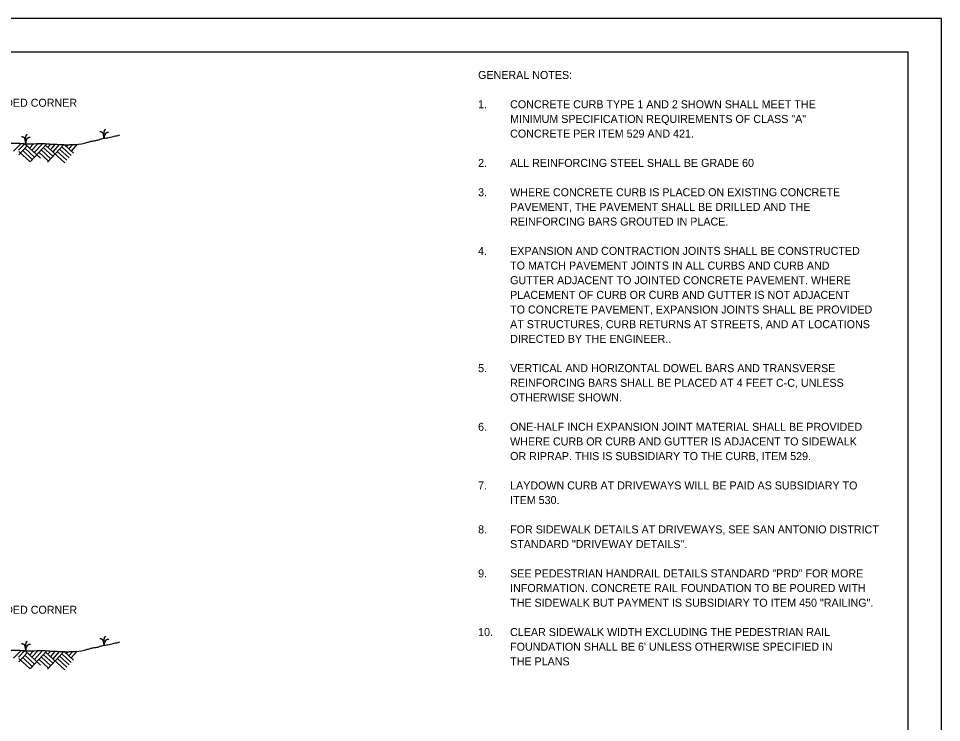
# Model space of a CAD drawing. Extents: x 66729 to 70194, y 12040660 to 12041767.
# Drawn here: x 67737 to 68429, y 12041232 to 12041760 of the extents above; entities that cross this region are included whole.
import ezdxf

# ---------------------------------------------------------------- set-up
doc = ezdxf.new("R2010")
doc.units = 0
for name, color, linetype in [('Level 1', 7, 'Continuous'), ('Level 2', 7, 'Continuous'), ('Level 63', 7, 'Continuous')]:
    doc.layers.add(name, color=color, linetype=linetype)

msp = doc.modelspace()

# ---------------------------------------------------------------- linework, layer by layer
at = {"layer": 'Level 1'}
for p, q in [((68429.21, 12041760.32), (66729.21, 12041760.32)), ((68429.21, 12040660.32), (68429.21, 12041760.32)), ((66829.21, 12041735.32), (68404.21, 12041735.32)), ((66829.21, 12041735.32), (68404.21, 12041735.32)), ((68404.21, 12040685.32), (68404.21, 12041735.32))]:
    msp.add_line(p, q, dxfattribs=at)
for points in [[(67666.27, 12041660.35), (67666.54, 12041660.35), (67667.09, 12041659.81), (67668.43, 12041659.53), (67669.25, 12041659.26), (67671.41, 12041659.26), (67672.22, 12041659.01), (67678.16, 12041659.01), (67679.22, 12041659.26), (67682.75, 12041659.26), (67683.3, 12041659.53), (67684.36, 12041659.53), (67685.18, 12041659.81), (67687.34, 12041660.35), (67688.41, 12041660.35), (67689.5, 12041660.62), (67690.84, 12041661.17), (67692.21, 12041661.17), (67693.82, 12041661.69), (67695.16, 12041661.96), (67700.03, 12041663.06), (67701.67, 12041663.33), (67702.73, 12041663.6), (67704.35, 12041664.12), (67705.44, 12041664.12), (67706.53, 12041664.4), (67708.42, 12041664.94), (67711.12, 12041665.49), (67713.8, 12041665.76), (67717.06, 12041666.01), (67722.47, 12041666.56), (67725.15, 12041666.56), (67727.86, 12041666.56), (67739.75, 12041666.56), (67742.72, 12041666.28), (67759.21, 12041666.28), (67761.62, 12041666.01), (67764.32, 12041666.01), (67767.3, 12041665.76), (67770.01, 12041665.76), (67773.23, 12041665.49), (67776.49, 12041665.76), (67779.74, 12041665.76), (67788.92, 12041667.38), (67791.6, 12041668.2), (67794.58, 12041668.72), (67797.29, 12041669.26), (67799.72, 12041670.08), (67802.15, 12041670.6), (67806.2, 12041671.15), (67808.09, 12041671.7), (67809.97, 12041672.24), (67811.86, 12041672.52), (67813.15, 12041673.04)], [(67666.29, 12041279.94), (67666.56, 12041279.94), (67667.11, 12041279.4), (67668.45, 12041279.12), (67669.27, 12041278.85), (67671.43, 12041278.85), (67672.25, 12041278.6), (67678.18, 12041278.6), (67679.25, 12041278.85), (67682.77, 12041278.85), (67683.32, 12041279.12), (67684.39, 12041279.12), (67685.2, 12041279.4), (67687.36, 12041279.94), (67688.43, 12041279.94), (67689.52, 12041280.21), (67690.86, 12041280.76), (67692.23, 12041280.76), (67693.84, 12041281.28), (67695.18, 12041281.55), (67700.05, 12041282.65), (67701.69, 12041282.92), (67702.76, 12041283.19), (67704.37, 12041283.71), (67705.46, 12041283.71), (67706.55, 12041283.99), (67708.44, 12041284.53), (67711.15, 12041285.08), (67713.83, 12041285.35), (67717.08, 12041285.6), (67722.49, 12041286.15), (67725.17, 12041286.15), (67727.88, 12041286.15), (67739.77, 12041286.15), (67742.75, 12041285.87), (67759.23, 12041285.87), (67761.64, 12041285.6), (67764.34, 12041285.6), (67767.32, 12041285.35), (67770.03, 12041285.35), (67773.26, 12041285.08), (67776.51, 12041285.35), (67779.76, 12041285.35), (67788.94, 12041286.97), (67791.63, 12041287.79), (67794.6, 12041288.31), (67797.31, 12041288.85), (67799.74, 12041289.67), (67802.18, 12041290.19), (67806.22, 12041290.74), (67808.11, 12041291.29), (67810, 12041291.83), (67811.88, 12041292.1), (67813.17, 12041292.63)]]:
    msp.add_spline(points, degree=3, dxfattribs=at)
at = {"layer": 'Level 2'}
for p, q in [((67739.1, 12041666.56), (67733.55, 12041660.8)), ((67741.84, 12041666.36), (67737.29, 12041661.45)), ((67743.58, 12041664.66), (67737.44, 12041657.99)), ((67741.91, 12041666.36), (67753.6, 12041655.57)), ((67748.34, 12041666.22), (67745.45, 12041663.08)), ((67758.43, 12041666.32), (67746.21, 12041653.09)), ((67751.79, 12041666.3), (67747.24, 12041661.4)), ((67755.11, 12041666.36), (67749.06, 12041659.78)), ((67755.79, 12041663.52), (67763, 12041656.88)), ((67757.51, 12041665.22), (67771.84, 12041652.03)), ((67771.25, 12041665.83), (67758.97, 12041652.53)), ((67761.46, 12041666.02), (67759.26, 12041663.64)), ((67764.72, 12041665.99), (67761.07, 12041661.97)), ((67767.78, 12041665.66), (67762.83, 12041660.34)), ((67769.62, 12041664.04), (67776.79, 12041657.45)), ((67771.34, 12041665.83), (67778.48, 12041659.23)), ((67774.32, 12041665.55), (67773.09, 12041664.2)), ((67777.86, 12041665.76), (67774.9, 12041662.53)), ((67781.19, 12041665.9), (67776.67, 12041660.86)), ((67737.33, 12041660.57), (67745.88, 12041652.73)), ((67740.34, 12041661.17), (67747.53, 12041654.52)), ((67741.99, 12041662.95), (67749.18, 12041656.32)), ((67752.48, 12041659.94), (67759.7, 12041653.3)), ((67754.15, 12041661.74), (67761.35, 12041655.09)), ((67766.3, 12041660.46), (67773.49, 12041653.86)), ((67767.97, 12041662.25), (67775.14, 12041655.65)), ((67739.12, 12041286.15), (67733.57, 12041280.39)), ((67741.86, 12041285.95), (67737.31, 12041281.04)), ((67743.61, 12041284.25), (67737.47, 12041277.58)), ((67741.93, 12041285.95), (67753.63, 12041275.16)), ((67748.37, 12041285.81), (67745.48, 12041282.67)), ((67758.46, 12041285.91), (67746.23, 12041272.68)), ((67751.81, 12041285.89), (67747.26, 12041280.99)), ((67755.13, 12041285.95), (67749.08, 12041279.37)), ((67755.82, 12041283.11), (67763.02, 12041276.47)), ((67757.53, 12041284.81), (67771.86, 12041271.62)), ((67771.27, 12041285.42), (67758.99, 12041272.12)), ((67761.48, 12041285.61), (67759.28, 12041283.23)), ((67764.75, 12041285.58), (67761.09, 12041281.56)), ((67767.8, 12041285.25), (67762.86, 12041279.93)), ((67769.64, 12041283.63), (67776.81, 12041277.04)), ((67771.36, 12041285.42), (67778.5, 12041278.82)), ((67774.34, 12041285.14), (67773.11, 12041283.79)), ((67777.89, 12041285.35), (67774.92, 12041282.12)), ((67781.21, 12041285.49), (67776.69, 12041280.45)), ((67737.35, 12041280.16), (67745.9, 12041272.32)), ((67740.36, 12041280.76), (67747.55, 12041274.11)), ((67742.01, 12041282.54), (67749.2, 12041275.91)), ((67752.5, 12041279.53), (67759.73, 12041272.89)), ((67754.17, 12041281.33), (67761.38, 12041274.68)), ((67766.32, 12041280.05), (67773.51, 12041273.45)), ((67767.99, 12041281.84), (67775.16, 12041275.24))]:
    msp.add_line(p, q, dxfattribs=at)
at = {"layer": 'Level 63'}
for points in [[(67801.36, 12041670.62), (67801.36, 12041675.2), (67801.88, 12041676.56), (67802.51, 12041677.29)], [(67742.62, 12041666.84), (67742.21, 12041669.45), (67741.79, 12041670.8), (67739.92, 12041671.53), (67739.5, 12041671.53)], [(67742.62, 12041666.84), (67742.62, 12041671.42), (67743.14, 12041672.78), (67743.77, 12041673.51)], [(67742.62, 12041666.84), (67743.66, 12041670.17), (67744.71, 12041671.11), (67746.06, 12041671.22), (67746.06, 12041671.22)], [(67801.36, 12041670.62), (67800.94, 12041673.22), (67800.53, 12041674.58), (67798.65, 12041675.31), (67798.24, 12041675.31)], [(67801.36, 12041670.62), (67802.4, 12041673.95), (67803.44, 12041674.89), (67804.8, 12041675), (67804.8, 12041675)], [(67801.38, 12041290.21), (67801.38, 12041294.79), (67801.9, 12041296.15), (67802.53, 12041296.88)], [(67742.65, 12041286.43), (67742.23, 12041289.04), (67741.81, 12041290.39), (67739.94, 12041291.12), (67739.52, 12041291.12)], [(67742.65, 12041286.43), (67742.65, 12041291.01), (67743.17, 12041292.37), (67743.79, 12041293.1)], [(67742.65, 12041286.43), (67743.69, 12041289.76), (67744.73, 12041290.7), (67746.08, 12041290.81), (67746.08, 12041290.81)], [(67801.38, 12041290.21), (67800.97, 12041292.81), (67800.55, 12041294.17), (67798.68, 12041294.9), (67798.26, 12041294.9)], [(67801.38, 12041290.21), (67802.42, 12041293.54), (67803.47, 12041294.48), (67804.82, 12041294.59), (67804.82, 12041294.59)]]:
    msp.add_open_spline(points, degree=2, dxfattribs=at)

# ---------------------------------------------------------------- texts
at = {"layer": 'Level 1'}
for s, p in [('GENERAL NOTES:', (68081.78, 12041714.92)), ('3/4" ROUNDED CORNER', (67687.32, 12041694.06)), ('1.', (68081.78, 12041692.92)), ('CONCRETE CURB TYPE 1 AND 2 SHOWN SHALL MEET THE', (68105.78, 12041692.92)), ('MINIMUM SPECIFICATION REQUIREMENTS OF CLASS "A"', (68105.78, 12041681.92)), ('CONCRETE PER ITEM 529 AND 421.', (68105.78, 12041670.92)), ('2.', (68081.78, 12041648.92)), ('ALL REINFORCING STEEL SHALL BE GRADE 60', (68105.78, 12041648.92)), ('3.', (68081.78, 12041626.92)), ('WHERE CONCRETE CURB IS PLACED ON EXISTING CONCRETE', (68105.78, 12041626.92)), ('PAVEMENT, THE PAVEMENT SHALL BE DRILLED AND THE', (68105.78, 12041615.92)), ('REINFORCING BARS GROUTED IN PLACE.', (68105.78, 12041604.92)), ('4.', (68081.78, 12041582.92)), ('EXPANSION AND CONTRACTION JOINTS SHALL BE CONSTRUCTED', (68105.78, 12041582.92)), ('TO MATCH PAVEMENT JOINTS IN ALL CURBS AND CURB AND', (68105.78, 12041571.92)), ('GUTTER ADJACENT TO JOINTED CONCRETE PAVEMENT. WHERE', (68105.78, 12041560.92)), ('PLACEMENT OF CURB OR CURB AND GUTTER IS NOT ADJACENT', (68105.78, 12041549.92)), ('TO CONCRETE PAVEMENT, EXPANSION JOINTS SHALL BE PROVIDED', (68105.78, 12041538.92)), ('AT STRUCTURES, CURB RETURNS AT STREETS, AND AT LOCATIONS', (68105.78, 12041527.92)), ('DIRECTED BY THE ENGINEER..', (68105.78, 12041516.92)), ('5.', (68081.78, 12041494.92)), ('VERTICAL AND HORIZONTAL DOWEL BARS AND TRANSVERSE', (68105.78, 12041494.92)), ('REINFORCING BARS SHALL BE PLACED AT 4 FEET C-C, UNLESS', (68105.78, 12041483.92)), ('OTHERWISE SHOWN.', (68105.78, 12041472.92)), ('6.', (68081.78, 12041450.92)), ('ONE-HALF INCH EXPANSION JOINT MATERIAL SHALL BE PROVIDED', (68105.78, 12041450.92)), ('WHERE CURB OR CURB AND GUTTER IS ADJACENT TO SIDEWALK', (68105.78, 12041439.92)), ('OR RIPRAP. THIS IS SUBSIDIARY TO THE CURB, ITEM 529.', (68105.78, 12041428.92)), ('7.', (68081.78, 12041406.92)), ('LAYDOWN CURB AT DRIVEWAYS WILL BE PAID AS SUBSIDIARY TO', (68105.78, 12041406.92)), ('ITEM 530.', (68105.78, 12041395.92)), ('8.', (68081.78, 12041373.92)), ('FOR SIDEWALK DETAILS AT DRIVEWAYS, SEE SAN ANTONIO DISTRICT', (68105.78, 12041373.92)), ('STANDARD "DRIVEWAY DETAILS".', (68105.78, 12041362.92)), ('9.', (68081.78, 12041340.92)), ('SEE PEDESTRIAN HANDRAIL DETAILS STANDARD "PRD" FOR MORE', (68105.78, 12041340.92)), ('INFORMATION. CONCRETE RAIL FOUNDATION TO BE POURED WITH', (68105.78, 12041329.92)), ('THE SIDEWALK BUT PAYMENT IS SUBSIDIARY TO ITEM 450 "RAILING".', (68105.78, 12041318.92)), ('3/4" ROUNDED CORNER', (67687.34, 12041313.65)), ('10.', (68081.78, 12041296.92)), ('CLEAR SIDEWALK WIDTH EXCLUDING THE PEDESTRIAN RAIL', (68105.78, 12041296.92)), ("FOUNDATION SHALL BE 6' UNLESS OTHERWISE SPECIFIED IN", (68105.78, 12041285.92)), ('THE PLANS', (68105.78, 12041274.92))]:
    msp.add_text(s, height=6, dxfattribs=at).set_placement(p)

doc.saveas('drawing.dxf')
